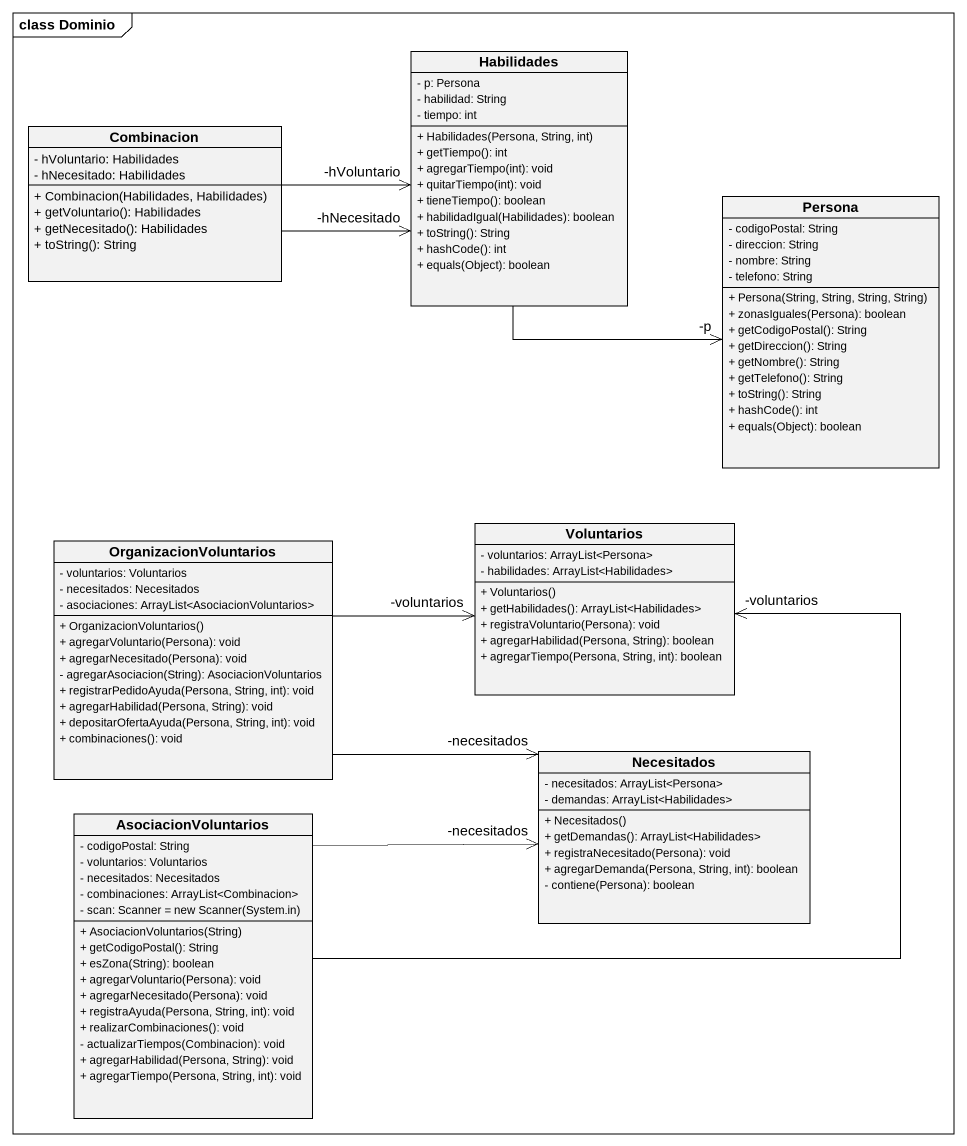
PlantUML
@startuml
mainframe class Dominio
hide circle
hide empty members
skinparam classAttributeIconSize 0
class Habilidades {
  - p: Persona
  - habilidad: String
  - tiempo: int
  + Habilidades(Persona, String, int)
  + getTiempo(): int
  + agregarTiempo(int): void
  + quitarTiempo(int): void
  + tieneTiempo(): boolean
  + habilidadIgual(Habilidades): boolean
  + toString(): String
  + hashCode(): int
  + equals(Object): boolean
}
class Combinacion {
  - hVoluntario: Habilidades
  - hNecesitado: Habilidades
  + Combinacion(Habilidades, Habilidades)
  + getVoluntario(): Habilidades
  + getNecesitado(): Habilidades
  + toString(): String
}
class Persona {
  - codigoPostal: String
  - direccion: String
  - nombre: String
  - telefono: String
  + Persona(String, String, String, String)
  + zonasIguales(Persona): boolean
  + getCodigoPostal(): String
  + getDireccion(): String
  + getNombre(): String
  + getTelefono(): String
  + toString(): String
  + hashCode(): int
  + equals(Object): boolean
}
class OrganizacionVoluntarios {
  - voluntarios: Voluntarios
  - necesitados: Necesitados
  - asociaciones: ArrayList<AsociacionVoluntarios>
  + OrganizacionVoluntarios()
  + agregarVoluntario(Persona): void
  + agregarNecesitado(Persona): void
  - agregarAsociacion(String): AsociacionVoluntarios
  + registrarPedidoAyuda(Persona, String, int): void
  + agregarHabilidad(Persona, String): void
  + depositarOfertaAyuda(Persona, String, int): void
  + combinaciones(): void
}
class Voluntarios {
  - voluntarios: ArrayList<Persona>
  - habilidades: ArrayList<Habilidades>
  + Voluntarios()
  + getHabilidades(): ArrayList<Habilidades>
  + registraVoluntario(Persona): void
  + agregarHabilidad(Persona, String): boolean
  + agregarTiempo(Persona, String, int): boolean
}
class Necesitados {
  - necesitados: ArrayList<Persona>
  - demandas: ArrayList<Habilidades>
  + Necesitados()
  + getDemandas(): ArrayList<Habilidades>
  + registraNecesitado(Persona): void
  + agregarDemanda(Persona, String, int): boolean
  - contiene(Persona): boolean
}
class AsociacionVoluntarios {
  - codigoPostal: String
  - voluntarios: Voluntarios
  - necesitados: Necesitados
  - combinaciones: ArrayList<Combinacion>
  {field} - scan: Scanner = new Scanner(System.in)
  + AsociacionVoluntarios(String)
  + getCodigoPostal(): String
  + esZona(String): boolean
  + agregarVoluntario(Persona): void
  + agregarNecesitado(Persona): void
  + registraAyuda(Persona, String, int): void
  + realizarCombinaciones(): void
  - actualizarTiempos(Combinacion): void
  + agregarHabilidad(Persona, String): void
  + agregarTiempo(Persona, String, int): void
}
Habilidades -right-> "-p" Persona
Combinacion -right-> "-hNecesitado" Habilidades
Combinacion -right-> "-hVoluntario" Habilidades
OrganizacionVoluntarios -right-> "-voluntarios" Voluntarios
OrganizacionVoluntarios -right-> "-necesitados" Necesitados
AsociacionVoluntarios -up-> "-voluntarios" Voluntarios
AsociacionVoluntarios -right-> "-necesitados" Necesitados
@enduml
